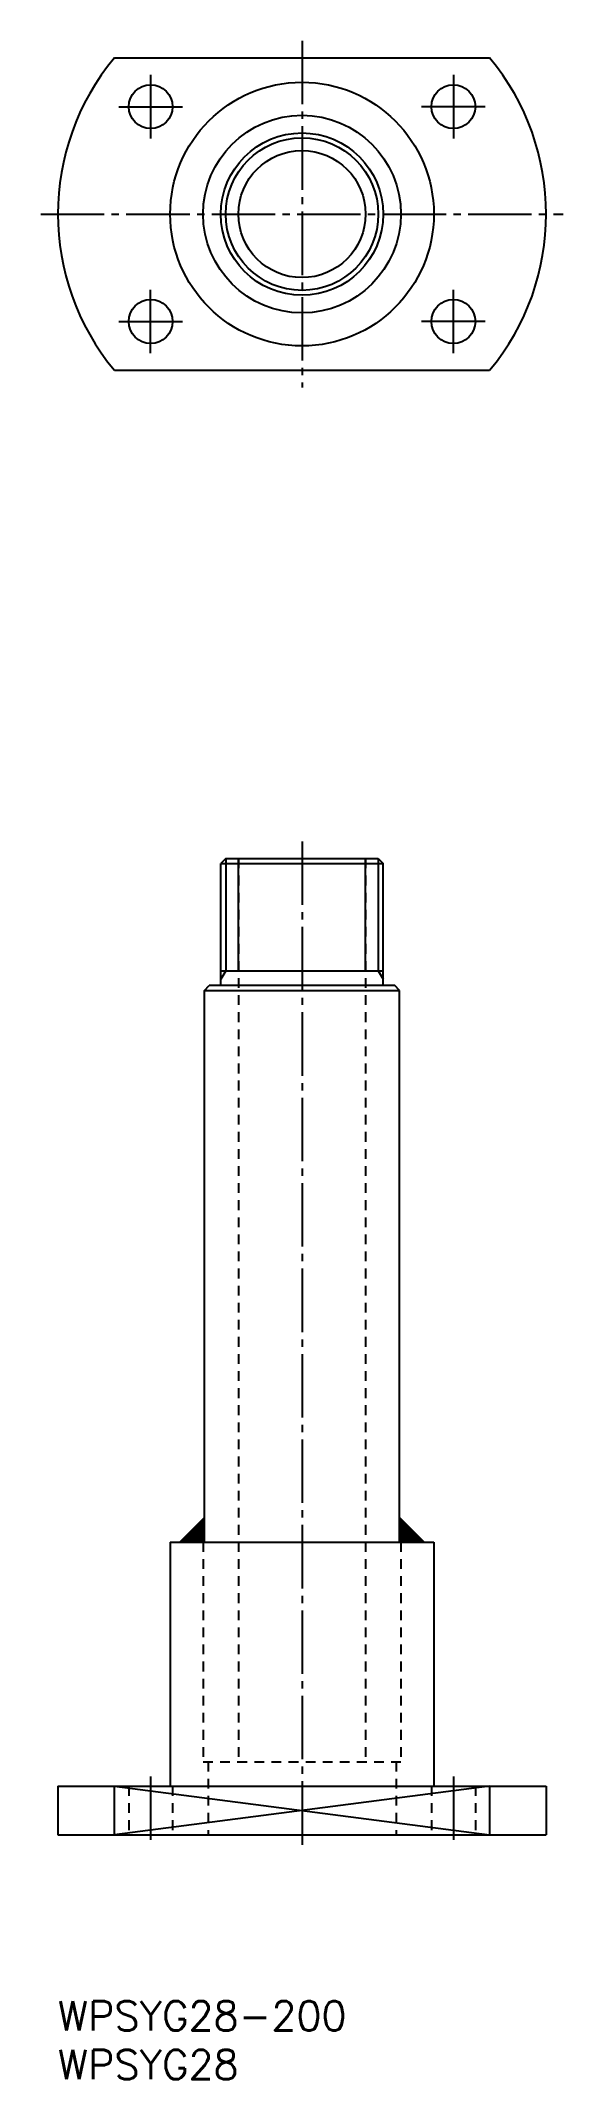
# Model space of a CAD drawing. Extents: x -548 to -441, y -3906 to -3488.
import ezdxf

# ---------------------------------------------------------------- set-up
doc = ezdxf.new("R2010")
doc.units = 0
doc.linetypes.add('CENTER', pattern=[17.5, 13, -1.5, 1.5, -1.5])
doc.linetypes.add('DASHED', pattern=[3.5, 2, -1.5])
doc.layers.get('0').update_dxf_attribs({"linetype": 'CONTINUOUS'})
doc.layers.add('CENTER', color=1, linetype='CENTER')
doc.styles.get("Standard").update_dxf_attribs({"font": 'txt.shx', "bigfont": '@extfont2.shx'})

# ---------------------------------------------------------------- blocks, each defined once
blk = doc.blocks.new('*U2')
at = {"color": 3, "linetype": 'CONTINUOUS'}
for p, q in [((-514.36, -3790.64), (-519.36, -3795.64)), ((-514.36, -3795.64), (-514.36, -3790.64)), ((-474.36, -3790.64), (-474.36, -3795.64)), ((-469.36, -3795.64), (-474.36, -3790.64)), ((-519.36, -3795.64), (-514.36, -3795.64)), ((-474.36, -3795.64), (-469.36, -3795.64))]:
    blk.add_line(p, q, dxfattribs=at)
for points in [[(-514.36, -3790.64), (-519.36, -3795.64), (-514.36, -3795.64)], [(-474.36, -3790.64), (-474.36, -3795.64), (-469.36, -3795.64)], [(-519.36, -3795.64), (-519.36, -3795.64), (-514.36, -3795.64)], [(-474.36, -3795.64), (-474.36, -3795.64), (-469.36, -3795.64)]]:
    blk.add_solid(points, dxfattribs=at)

msp = doc.modelspace()

# ---------------------------------------------------------------- linework, layer by layer
at = {"color": 7, "linetype": 'CONTINUOUS'}
for p, q in [((-532.78, -3491.64), (-455.94, -3491.64)), ((-532.78, -3555.64), (-455.94, -3555.64)), ((-509.99, -3655.64), (-510.99, -3656.64)), ((-510.99, -3681.64), (-510.99, -3656.64)), ((-510.99, -3656.64), (-477.74, -3656.64)), ((-509.99, -3655.64), (-478.74, -3655.64)), ((-478.74, -3655.64), (-477.74, -3656.64)), ((-477.74, -3681.64), (-477.74, -3656.64)), ((-514.36, -3682.64), (-513.36, -3681.64)), ((-514.36, -3682.64), (-474.36, -3682.64)), ((-514.36, -3795.64), (-514.36, -3682.64)), ((-475.36, -3681.64), (-513.36, -3681.64)), ((-510.99, -3678.64), (-477.74, -3678.64)), ((-474.36, -3682.64), (-475.36, -3681.64)), ((-474.36, -3795.64), (-474.36, -3682.64)), ((-514.36, -3790.64), (-519.36, -3795.64)), ((-474.36, -3790.64), (-469.36, -3795.64)), ((-521.36, -3795.64), (-521.36, -3845.64)), ((-521.36, -3795.64), (-467.36, -3795.64)), ((-467.36, -3795.64), (-467.36, -3845.64)), ((-544.36, -3845.64), (-544.36, -3855.64)), ((-544.36, -3845.64), (-444.36, -3845.64)), ((-532.78, -3855.64), (-532.78, -3845.64)), ((-455.94, -3845.64), (-455.94, -3855.64)), ((-444.36, -3845.64), (-444.36, -3855.64)), ((-544.36, -3855.64), (-444.36, -3855.64))]:
    msp.add_line(p, q, dxfattribs=at)
at = {"color": 3}
for p, q in [((-509.99, -3655.64), (-509.99, -3678.64)), ((-507.39, -3678.64), (-507.39, -3655.64)), ((-481.34, -3678.64), (-481.34, -3655.64)), ((-478.74, -3655.64), (-478.74, -3678.64)), ((-509.99, -3678.64), (-510.99, -3680.37)), ((-478.74, -3678.64), (-477.74, -3680.37))]:
    msp.add_line(p, q, dxfattribs=at)
at = {"color": 3, "linetype": 'DASHED'}
for p, q in [((-507.36, -3655.64), (-507.36, -3840.64)), ((-481.36, -3655.64), (-481.36, -3840.64)), ((-514.61, -3795.64), (-514.61, -3840.64)), ((-474.11, -3795.64), (-474.11, -3840.64)), ((-514.61, -3840.64), (-474.11, -3840.64)), ((-513.61, -3840.64), (-513.61, -3855.64)), ((-475.11, -3840.64), (-475.11, -3855.64)), ((-529.86, -3845.64), (-529.86, -3855.64)), ((-520.86, -3845.64), (-520.86, -3855.64)), ((-467.86, -3845.64), (-467.86, -3855.64)), ((-458.86, -3845.64), (-458.86, -3855.64))]:
    msp.add_line(p, q, dxfattribs=at)
at = {"color": 3, "linetype": 'CONTINUOUS'}
for p, q in [((-532.78, -3845.64), (-455.94, -3855.64)), ((-455.94, -3845.64), (-532.78, -3855.64))]:
    msp.add_line(p, q, dxfattribs=at)
at = {"color": 7, "linetype": 'CONTINUOUS'}
for centre, radius in [((-525.36, -3501.64), 4.5), ((-494.36, -3523.64), 27), ((-463.36, -3501.64), 4.5), ((-494.36, -3523.64), 20.25), ((-494.36, -3523.64), 16.62), ((-494.36, -3523.64), 13.02), ((-525.36, -3545.64), 4.5), ((-463.36, -3545.64), 4.5)]:
    msp.add_circle(centre, radius, dxfattribs=at)
at = {"color": 3}
msp.add_circle((-494.36, -3523.64), 15.62, dxfattribs=at)
at = {"color": 7, "linetype": 'CONTINUOUS'}
for start, end in [(140.2082, 219.7918), (320.2082, 39.7918)]:
    msp.add_arc((-494.36, -3523.64), 50, start, end, dxfattribs=at)
at = {"layer": 'CENTER', "color": 1, "linetype": 'CENTER'}
for p, q in [((-494.36, -3488.14), (-494.36, -3559.14)), ((-525.36, -3495.14), (-525.36, -3508.14)), ((-463.36, -3495.14), (-463.36, -3508.14)), ((-531.86, -3501.64), (-518.86, -3501.64)), ((-456.86, -3501.64), (-469.86, -3501.64)), ((-547.86, -3523.64), (-440.86, -3523.64)), ((-490.36, -3523.64), (-486.36, -3523.64)), ((-494.36, -3527.64), (-494.36, -3531.64)), ((-525.36, -3552.14), (-525.36, -3539.14)), ((-463.36, -3552.14), (-463.36, -3539.14)), ((-531.86, -3545.64), (-518.86, -3545.64)), ((-456.86, -3545.64), (-469.86, -3545.64)), ((-494.36, -3652.14), (-494.36, -3859.14)), ((-525.36, -3843.64), (-525.36, -3857.64)), ((-463.36, -3843.64), (-463.36, -3857.64))]:
    msp.add_line(p, q, dxfattribs=at)

# ---------------------------------------------------------------- block references
at = {"color": 3, "linetype": 'CONTINUOUS'}
msp.add_blockref('*U2', (0, 0), dxfattribs=at)

# ---------------------------------------------------------------- texts
at = {"color": 7, "linetype": 'CONTINUOUS'}
for s, p in [('WPSYG28-200', (-544.36, -3895.68)), ('WPSYG28', (-544.36, -3905.68))]:
    msp.add_text(s, height=6, dxfattribs=at).set_placement(p)

doc.saveas('drawing.dxf')
